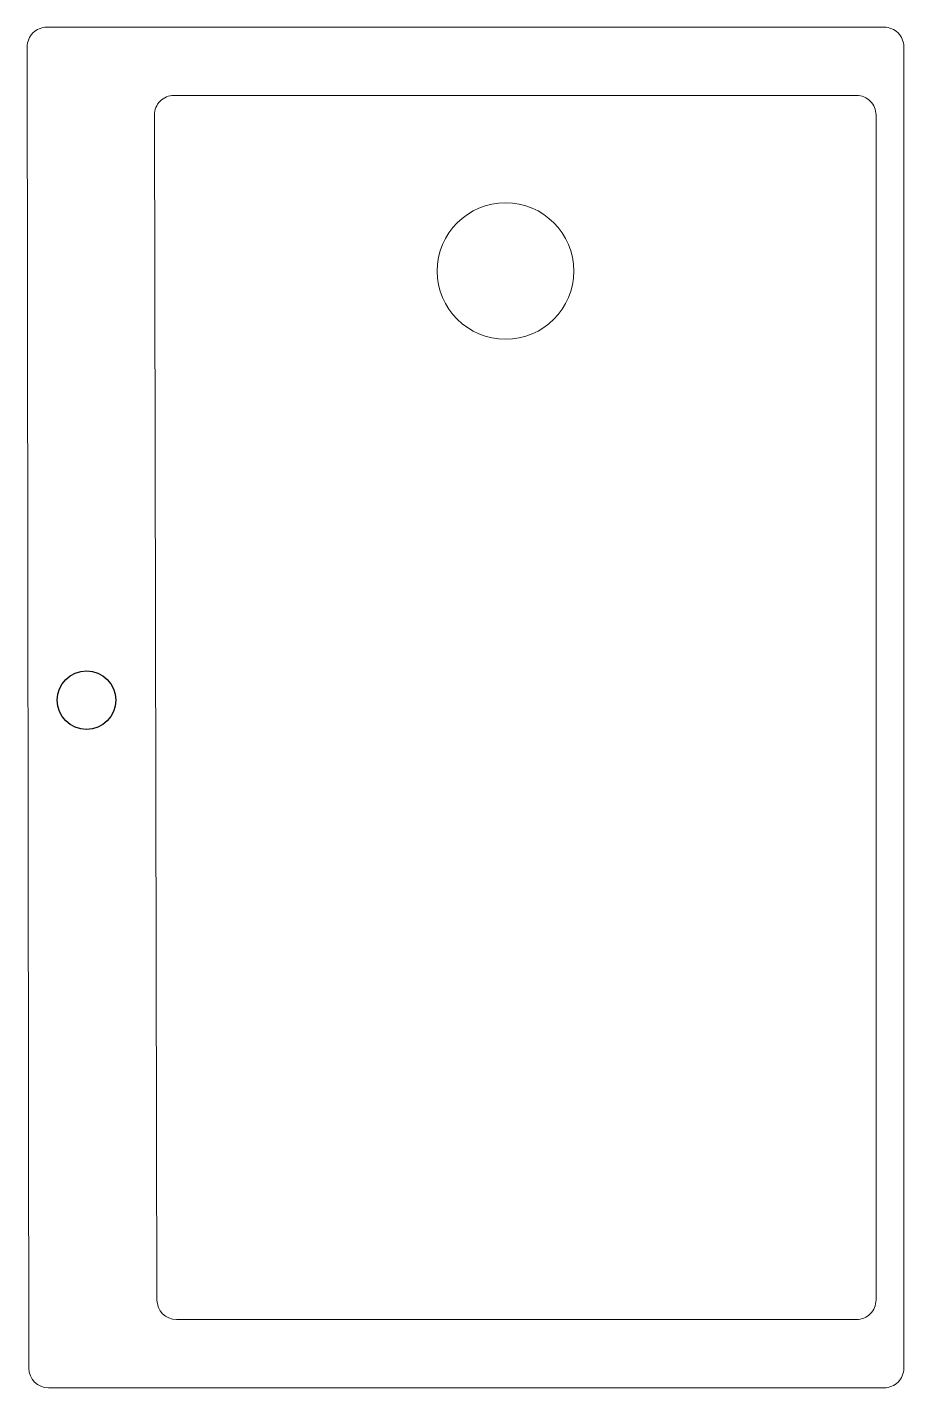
# Model space of a CAD drawing. Header units: inches. Extents: x 40.5 to 62.9, y 430.5 to 465.4.
import ezdxf

# ---------------------------------------------------------------- set-up
doc = ezdxf.new("R2010")
doc.units = ezdxf.units.IN
doc.header["$MEASUREMENT"] = 0
doc.layers.add('A201-Floorplan-2nd-floor', color=7, linetype='Continuous', lineweight=9)

msp = doc.modelspace()

# ---------------------------------------------------------------- linework, layer by layer
at = {"layer": 'A201-Floorplan-2nd-floor', "lineweight": 5}
for points in [[(41.029, 430.54), (62.447, 430.54, 0.414214), (62.947, 431.04), (62.947, 464.915, 0.414214), (62.447, 465.415), (40.986, 465.415, 0.414583), (40.486, 464.914), (40.529, 431.039, 0.413844)], [(44.31, 432.29), (61.736, 432.29, 0.414214), (62.236, 432.79), (62.236, 463.165, 0.414214), (61.736, 463.665), (44.245, 463.665, 0.414844), (43.745, 463.164), (43.81, 432.789, 0.413584)]]:
    msp.add_lwpolyline(points, format="xyb", close=True, dxfattribs=at)
msp.add_circle((52.743, 459.165), 1.75, dxfattribs=at)
at = {"layer": 'A201-Floorplan-2nd-floor', "lineweight": -3}
msp.add_circle((42.007, 448.165), 0.75, dxfattribs=at)

doc.saveas('drawing.dxf')
